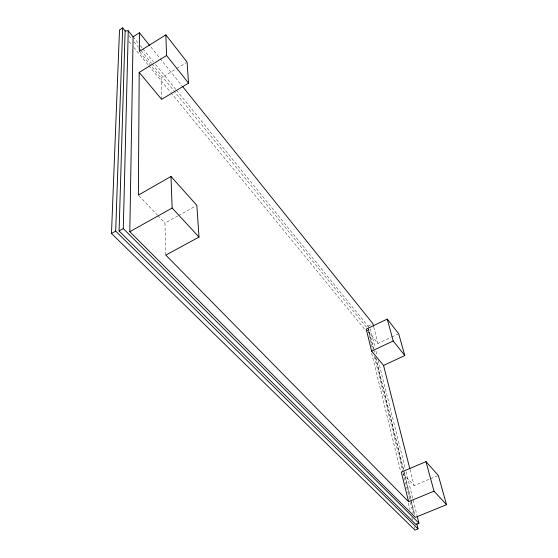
<?xml version="1.0" encoding="UTF-8"?>
<svg xmlns="http://www.w3.org/2000/svg" width="558" height="558" viewBox="0 0 558 558"><rect width="100%" height="100%" fill="white"/><g stroke="black" fill="none" stroke-linecap="round" stroke-linejoin="round"><path stroke-width="0.42" stroke-dasharray="2.79 2.09" d="M161.632 99.338L161.06 78.022L175.937 68.941M176.684 68.488L186.351 62.587M165.796 255.097L164.945 223.081L177.856 215.918M178.616 215.493L196.088 205.797M367.931 326.137L371.509 324.421M366.25 331.138L368.726 329.952L373.323 348.499M368.371 331.759L377.975 343.519L391.019 337.36M391.786 336.997L397.924 334.103M403.064 473.944L414.106 485.579L429.737 479.043M430.525 478.715L437.556 475.779M138.97 195.725L157.272 214.997M157.858 215.625L164.945 223.081M128.898 41.376L131.66 44.745M133.864 47.444L148.219 64.958M148.77 65.635L170.295 91.917M170.846 92.593L365.699 330.469M128.975 35.628L131.723 39.004M133.92 41.704L138.314 47.095M138.865 47.772L140.511 49.795M141.062 50.471L151.504 63.284M152.055 63.961L366.913 327.734M367.464 328.404L368.726 329.952M139.877 52.089L161.06 78.022M133.104 36.786L138.042 42.875M140.239 45.575L142.436 48.281M142.981 48.958L153.408 61.805M155.598 64.505L175.903 89.517M176.447 90.194L370.463 329.262L375.102 347.808M150.911 47.046L159.644 57.927M160.188 58.604L182.006 85.799M373.783 327.03L377.975 343.519M410.046 469.613L414.106 485.579M375.946 351.184L376.999 355.397M378.261 360.461L405.254 468.392M406.098 471.761L417.063 515.613M368.35 327.832L373.602 348.987M373.811 349.831L374.439 352.37M375.701 357.448L403.622 469.982M403.832 470.826L410.974 499.591M411.183 500.442L414.747 514.825M375.625 357.769L403.839 471.552M404.048 472.396L411.155 501.049M411.358 501.893L414.496 514.539M367.882 330.099L372.681 349.531M374.355 356.29L402.946 472.054M403.155 472.898L410.249 501.628M410.458 502.472L413.171 513.458M371.642 353.151L400.463 470.833M408.344 503.009L409.997 509.782M411.867 517.399L412.488 519.937M414.148 526.71L414.566 528.405"/><path stroke-width="0.84" d="M133.104 36.786L139.458 32.769L139.333 51.42L165.838 34.847L166.591 55.514L139.193 72.428L138.377 195.105L170.999 176.468L196.841 205.379L199.004 237.066L165.796 255.097L408.582 501.67L434.005 491.166L446.519 504.697L415.382 517.364L129.805 231.709L133.104 36.786L128.249 30.802L125.125 30.906L122.676 27.9L119.51 29.923L111.481 233.481L414.978 530.1L418.047 528.865L416.798 523.809M125.125 30.906L119.091 230.977L415.884 524.443L418.96 523.202L123.29 228.613L128.249 30.802M418.047 528.865L115.694 231.11L122.676 27.9M165.838 34.847L187.097 62.133L188.527 83.142L161.632 99.338L139.193 72.428M111.481 233.481L115.694 231.11M119.091 230.977L123.29 228.613M129.805 231.709L172.143 208.029L170.999 176.468M383.548 365.42L404.794 355.565L398.684 333.74L387.259 319.071L366.236 329.15L371.628 351.128L383.548 365.42L409.837 468.769M371.628 351.128L393.209 340.973L404.794 355.565M446.519 504.697L438.337 475.451L425.984 461.64L401.321 472.103L408.582 501.67M172.143 208.029L199.004 237.066M139.458 32.769L149.823 45.686M182.557 86.476L372.946 323.731L373.574 326.207M166.591 55.514L188.527 83.142M387.259 319.071L393.209 340.973M425.984 461.64L434.005 491.166M417.272 516.457L418.96 523.202"/></g></svg>
